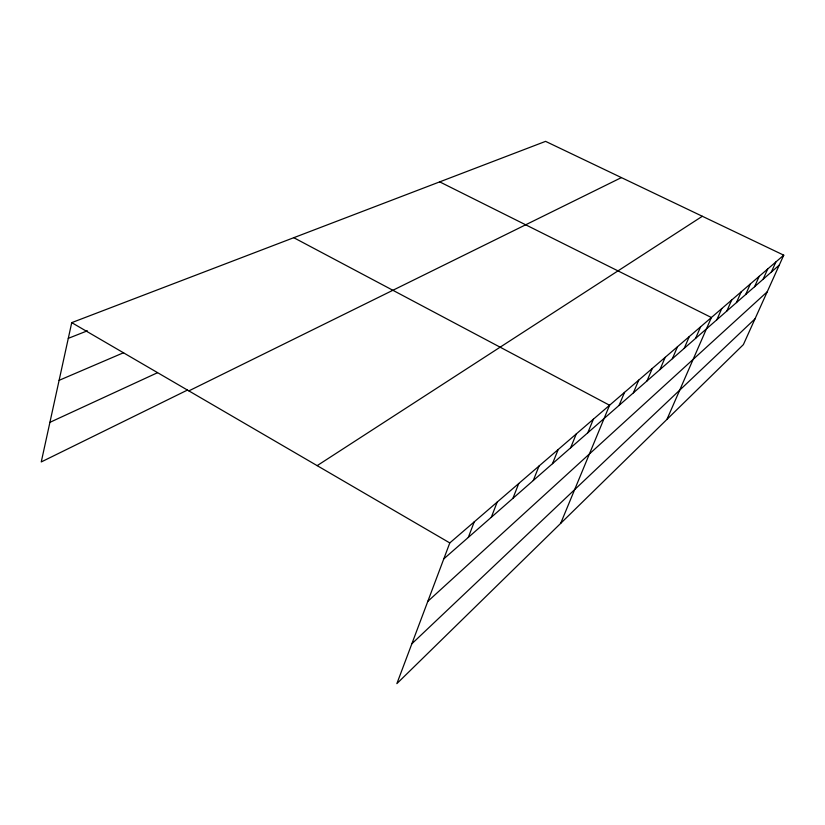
<?xml version="1.0" encoding="UTF-8"?>
<svg xmlns="http://www.w3.org/2000/svg" width="825" height="825" viewBox="0 0 825 825"><rect width="100%" height="100%" fill="white"/><g stroke="black" fill="none" stroke-linecap="round" stroke-linejoin="round"><path stroke-width="1.24" d="M783.75 255.172L449.79 542.922L396.866 683.636L743.377 344.623L783.75 255.172L545.583 141.364L71.734 322.637L41.25 461.948L187.43 390.081M468.311 537.405L474.251 521.843M491.308 517.265L497.197 502.085M512.923 498.341L518.75 483.502M533.28 480.511L539.045 466.022M552.482 463.691L558.185 449.532M570.632 447.8L576.262 433.95M587.802 432.764L593.371 419.213M560.67 523.38L609.572 405.25L293.772 237.693M619.09 405.374L624.515 392.38M633.373 392.865L638.725 380.129M646.986 380.944L652.276 368.466M659.969 369.569L665.187 357.328M672.365 358.72L677.521 346.706M684.224 348.336L689.308 336.548M695.568 338.405L700.59 326.824M666.94 419.409L711.398 317.522L439.704 181.871M716.853 319.76L721.751 308.602M726.856 311.004L731.682 300.032M736.457 302.6L741.221 291.813M745.676 294.515L750.389 283.913M754.555 286.749L759.206 276.323M763.104 279.262L767.693 269.012M771.334 272.054L775.871 261.968M411.871 643.758L755.009 318.852M427.814 601.363L767.209 291.823M443.798 558.876L779.264 265.103M317.161 465.64L702.333 216.274M188.863 390.885L621.411 177.592M49.913 422.338L157.482 372.725M59.111 380.335L123.616 352.698M68.289 338.353L87.367 330.815M71.734 322.637L449.79 542.922"/></g></svg>
